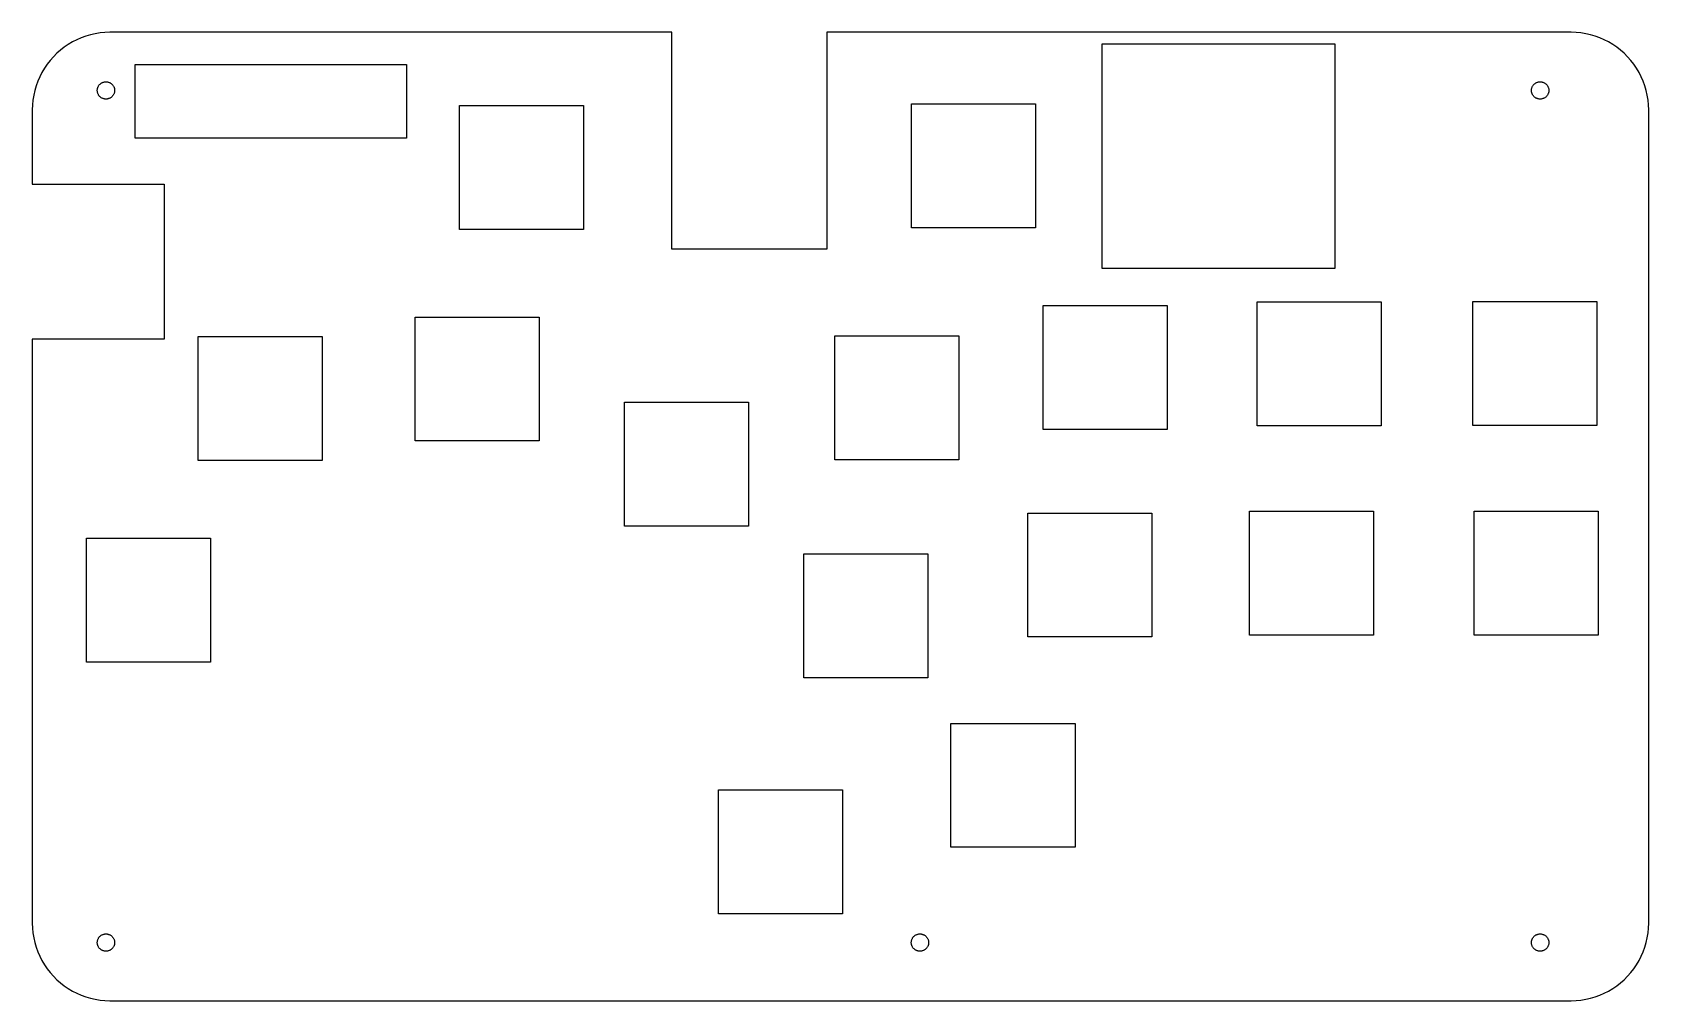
# Model space of a CAD drawing. Header units: metres. Extents: x 0 to 208, y 0 to 125.
import ezdxf

# ---------------------------------------------------------------- set-up
doc = ezdxf.new("R2010")
doc.units = ezdxf.units.M

msp = doc.modelspace()

# ---------------------------------------------------------------- linework, layer by layer
for p, q in [((4.12215, 123.09), (3.62576, 122.705)), ((4.64174, 123.443), (4.12215, 123.09)), ((5.18246, 123.763), (4.64174, 123.443)), ((5.7422, 124.048), (5.18246, 123.763)), ((6.31876, 124.298), (5.7422, 124.048)), ((6.90984, 124.511), (6.31876, 124.298)), ((7.51311, 124.686), (6.90984, 124.511)), ((8.12619, 124.823), (7.51311, 124.686)), ((8.74667, 124.921), (8.12619, 124.823)), ((9.3721, 124.98), (8.74667, 124.921)), ((10, 125), (9.3721, 124.98)), ((82.5, 125), (10, 125)), ((82.5, 97), (82.5, 125)), ((198.5, 125), (102.5, 125)), ((102.5, 125), (102.5, 97)), ((138, 94.5), (138, 123.5)), ((138, 123.5), (168, 123.5)), ((168, 123.5), (168, 94.5)), ((199.128, 124.98), (198.5, 125)), ((199.753, 124.921), (199.128, 124.98)), ((200.374, 124.823), (199.753, 124.921)), ((200.987, 124.686), (200.374, 124.823)), ((201.59, 124.511), (200.987, 124.686)), ((202.181, 124.298), (201.59, 124.511)), ((202.758, 124.048), (202.181, 124.298)), ((203.318, 123.763), (202.758, 124.048)), ((203.858, 123.443), (203.318, 123.763)), ((204.378, 123.09), (203.858, 123.443)), ((204.874, 122.705), (204.378, 123.09)), ((2.29486, 121.374), (1.90984, 120.878)), ((2.71031, 121.845), (2.29486, 121.374)), ((3.15453, 122.29), (2.71031, 121.845)), ((3.62576, 122.705), (3.15453, 122.29)), ((205.345, 122.29), (204.874, 122.705)), ((205.79, 121.845), (205.345, 122.29)), ((206.205, 121.374), (205.79, 121.845)), ((206.59, 120.878), (206.205, 121.374)), ((0.95174, 119.258), (0.70224, 118.681)), ((1.23694, 119.818), (0.95174, 119.258)), ((1.55672, 120.358), (1.23694, 119.818)), ((1.90984, 120.878), (1.55672, 120.358)), ((13.25, 111.35), (13.25, 120.85)), ((13.25, 120.85), (48.25, 120.85)), ((48.25, 120.85), (48.25, 111.35)), ((206.943, 120.358), (206.59, 120.878)), ((207.263, 119.818), (206.943, 120.358)), ((207.548, 119.258), (207.263, 119.818)), ((207.798, 118.681), (207.548, 119.258)), ((0.17712, 116.874), (0.07886, 116.253)), ((0.31416, 117.487), (0.17712, 116.874)), ((0.48944, 118.09), (0.31416, 117.487)), ((0.70224, 118.681), (0.48944, 118.09)), ((8.37999, 117.5), (8.3822, 117.57)), ((8.3822, 117.43), (8.37999, 117.5)), ((8.3822, 117.57), (8.38882, 117.64)), ((8.38882, 117.36), (8.3822, 117.43)), ((8.38882, 117.64), (8.39983, 117.71)), ((8.39983, 117.29), (8.38882, 117.36)), ((8.39983, 117.71), (8.41518, 117.779)), ((8.41518, 117.221), (8.39983, 117.29)), ((8.41518, 117.779), (8.43481, 117.846)), ((8.43481, 117.154), (8.41518, 117.221)), ((8.43481, 117.846), (8.45865, 117.912)), ((8.45865, 117.088), (8.43481, 117.154)), ((8.45865, 117.912), (8.48659, 117.977)), ((8.48659, 117.023), (8.45865, 117.088)), ((8.48659, 117.977), (8.51852, 118.04)), ((8.51852, 116.96), (8.48659, 117.023)), ((8.51852, 118.04), (8.55435, 118.1)), ((8.55435, 116.9), (8.51852, 116.96)), ((8.55435, 118.1), (8.59389, 118.158)), ((8.59389, 116.842), (8.55435, 116.9)), ((8.59389, 118.158), (8.63702, 118.214)), ((8.63702, 116.786), (8.59389, 116.842)), ((8.63702, 118.214), (8.68355, 118.267)), ((8.68355, 116.733), (8.63702, 116.786)), ((8.68355, 118.267), (8.73331, 118.316)), ((8.73331, 118.316), (8.78607, 118.363)), ((8.78607, 118.363), (8.84167, 118.406)), ((8.84167, 118.406), (8.89987, 118.446)), ((8.89987, 118.446), (8.96043, 118.481)), ((8.96043, 118.481), (9.02312, 118.513)), ((9.02312, 118.513), (9.08769, 118.541)), ((9.08769, 118.541), (9.1539, 118.565)), ((9.1539, 118.565), (9.22147, 118.585)), ((9.22147, 118.585), (9.29013, 118.6)), ((9.29013, 118.6), (9.35962, 118.611)), ((9.35962, 118.611), (9.42967, 118.618)), ((9.42967, 118.618), (9.5, 118.62)), ((9.5, 118.62), (9.57031, 118.618)), ((9.57031, 118.618), (9.64037, 118.611)), ((9.64037, 118.611), (9.70985, 118.6)), ((9.70985, 118.6), (9.77852, 118.585)), ((9.77852, 118.585), (9.84608, 118.565)), ((9.84608, 118.565), (9.91229, 118.541)), ((9.91229, 118.541), (9.97687, 118.513)), ((9.97687, 118.513), (10.0396, 118.481)), ((10.0396, 118.481), (10.1001, 118.446)), ((10.1001, 118.446), (10.1583, 118.406)), ((10.1583, 118.406), (10.2139, 118.363)), ((10.2139, 118.363), (10.2667, 118.316)), ((10.2667, 118.316), (10.3164, 118.267)), ((10.3164, 118.267), (10.363, 118.214)), ((10.363, 116.786), (10.3164, 116.733)), ((10.363, 118.214), (10.4061, 118.158)), ((10.4061, 116.842), (10.363, 116.786)), ((10.4061, 118.158), (10.4456, 118.1)), ((10.4456, 116.9), (10.4061, 116.842)), ((10.4456, 118.1), (10.4815, 118.04)), ((10.4815, 116.96), (10.4456, 116.9)), ((10.4815, 118.04), (10.5134, 117.977)), ((10.5134, 117.023), (10.4815, 116.96)), ((10.5134, 117.977), (10.5413, 117.912)), ((10.5413, 117.088), (10.5134, 117.023)), ((10.5413, 117.912), (10.5652, 117.846)), ((10.5652, 117.154), (10.5413, 117.088)), ((10.5652, 117.846), (10.5848, 117.779)), ((10.5848, 117.221), (10.5652, 117.154)), ((10.5848, 117.779), (10.6002, 117.71)), ((10.6002, 117.29), (10.5848, 117.221)), ((10.6002, 117.71), (10.6112, 117.64)), ((10.6112, 117.36), (10.6002, 117.29)), ((10.6112, 117.64), (10.6178, 117.57)), ((10.6178, 117.43), (10.6112, 117.36)), ((10.6178, 117.57), (10.62, 117.5)), ((10.62, 117.5), (10.6178, 117.43)), ((193.38, 117.5), (193.382, 117.57)), ((193.382, 117.43), (193.38, 117.5)), ((193.382, 117.57), (193.389, 117.64)), ((193.389, 117.36), (193.382, 117.43)), ((193.389, 117.64), (193.4, 117.71)), ((193.4, 117.29), (193.389, 117.36)), ((193.4, 117.71), (193.415, 117.779)), ((193.415, 117.221), (193.4, 117.29)), ((193.415, 117.779), (193.435, 117.846)), ((193.435, 117.154), (193.415, 117.221)), ((193.435, 117.846), (193.459, 117.912)), ((193.459, 117.088), (193.435, 117.154)), ((193.459, 117.912), (193.487, 117.977)), ((193.487, 117.023), (193.459, 117.088)), ((193.487, 117.977), (193.519, 118.04)), ((193.519, 116.96), (193.487, 117.023)), ((193.519, 118.04), (193.554, 118.1)), ((193.554, 116.9), (193.519, 116.96)), ((193.554, 118.1), (193.594, 118.158)), ((193.594, 116.842), (193.554, 116.9)), ((193.594, 118.158), (193.637, 118.214)), ((193.637, 116.786), (193.594, 116.842)), ((193.637, 118.214), (193.684, 118.267)), ((193.684, 116.733), (193.637, 116.786)), ((193.684, 118.267), (193.733, 118.316)), ((193.733, 118.316), (193.786, 118.363)), ((193.786, 118.363), (193.842, 118.406)), ((193.842, 118.406), (193.9, 118.446)), ((193.9, 118.446), (193.96, 118.481)), ((193.96, 118.481), (194.023, 118.513)), ((194.023, 118.513), (194.088, 118.541)), ((194.088, 118.541), (194.154, 118.565)), ((194.154, 118.565), (194.221, 118.585)), ((194.221, 118.585), (194.29, 118.6)), ((194.29, 118.6), (194.36, 118.611)), ((194.36, 118.611), (194.43, 118.618)), ((194.43, 118.618), (194.5, 118.62)), ((194.5, 118.62), (194.57, 118.618)), ((194.57, 118.618), (194.64, 118.611)), ((194.64, 118.611), (194.71, 118.6)), ((194.71, 118.6), (194.779, 118.585)), ((194.779, 118.585), (194.846, 118.565)), ((194.846, 118.565), (194.912, 118.541)), ((194.912, 118.541), (194.977, 118.513)), ((194.977, 118.513), (195.04, 118.481)), ((195.04, 118.481), (195.1, 118.446)), ((195.1, 118.446), (195.158, 118.406)), ((195.158, 118.406), (195.214, 118.363)), ((195.214, 118.363), (195.267, 118.316)), ((195.267, 118.316), (195.316, 118.267)), ((195.316, 118.267), (195.363, 118.214)), ((195.363, 116.786), (195.316, 116.733)), ((195.363, 118.214), (195.406, 118.158)), ((195.406, 116.842), (195.363, 116.786)), ((195.406, 118.158), (195.446, 118.1)), ((195.446, 116.9), (195.406, 116.842)), ((195.446, 118.1), (195.481, 118.04)), ((195.481, 116.96), (195.446, 116.9)), ((195.481, 118.04), (195.513, 117.977)), ((195.513, 117.023), (195.481, 116.96)), ((195.513, 117.977), (195.541, 117.912)), ((195.541, 117.088), (195.513, 117.023)), ((195.541, 117.912), (195.565, 117.846)), ((195.565, 117.154), (195.541, 117.088)), ((195.565, 117.846), (195.585, 117.779)), ((195.585, 117.221), (195.565, 117.154)), ((195.585, 117.779), (195.6, 117.71)), ((195.6, 117.29), (195.585, 117.221)), ((195.6, 117.71), (195.611, 117.64)), ((195.611, 117.36), (195.6, 117.29)), ((195.611, 117.64), (195.618, 117.57)), ((195.618, 117.43), (195.611, 117.36)), ((195.618, 117.57), (195.62, 117.5)), ((195.62, 117.5), (195.618, 117.43)), ((208.011, 118.09), (207.798, 118.681)), ((208.186, 117.487), (208.011, 118.09)), ((208.323, 116.874), (208.186, 117.487)), ((208.421, 116.253), (208.323, 116.874)), ((0.01973, 115.628), (0, 115)), ((0, 115), (0, 105.4)), ((0.07886, 116.253), (0.01973, 115.628)), ((8.73331, 116.684), (8.68355, 116.733)), ((8.78607, 116.637), (8.73331, 116.684)), ((8.84167, 116.594), (8.78607, 116.637)), ((8.89987, 116.554), (8.84167, 116.594)), ((8.96043, 116.519), (8.89987, 116.554)), ((9.02312, 116.487), (8.96043, 116.519)), ((9.08769, 116.459), (9.02312, 116.487)), ((9.1539, 116.435), (9.08769, 116.459)), ((9.22147, 116.415), (9.1539, 116.435)), ((9.29013, 116.4), (9.22147, 116.415)), ((9.35962, 116.389), (9.29013, 116.4)), ((9.42967, 116.382), (9.35962, 116.389)), ((9.5, 116.38), (9.42967, 116.382)), ((9.57031, 116.382), (9.5, 116.38)), ((9.64037, 116.389), (9.57031, 116.382)), ((9.70985, 116.4), (9.64037, 116.389)), ((9.77852, 116.415), (9.70985, 116.4)), ((9.84608, 116.435), (9.77852, 116.415)), ((9.91229, 116.459), (9.84608, 116.435)), ((9.97687, 116.487), (9.91229, 116.459)), ((10.0396, 116.519), (9.97687, 116.487)), ((10.1001, 116.554), (10.0396, 116.519)), ((10.1583, 116.594), (10.1001, 116.554)), ((10.2139, 116.637), (10.1583, 116.594)), ((10.2667, 116.684), (10.2139, 116.637)), ((10.3164, 116.733), (10.2667, 116.684)), ((55.1, 99.55), (55.1, 115.55)), ((55.1, 115.55), (71.1, 115.55)), ((71.1, 115.55), (71.1, 99.55)), ((113.4, 99.75), (113.4, 115.75)), ((113.4, 115.75), (129.4, 115.75)), ((129.4, 115.75), (129.4, 99.75)), ((193.733, 116.684), (193.684, 116.733)), ((193.786, 116.637), (193.733, 116.684)), ((193.842, 116.594), (193.786, 116.637)), ((193.9, 116.554), (193.842, 116.594)), ((193.96, 116.519), (193.9, 116.554)), ((194.023, 116.487), (193.96, 116.519)), ((194.088, 116.459), (194.023, 116.487)), ((194.154, 116.435), (194.088, 116.459)), ((194.221, 116.415), (194.154, 116.435)), ((194.29, 116.4), (194.221, 116.415)), ((194.36, 116.389), (194.29, 116.4)), ((194.43, 116.382), (194.36, 116.389)), ((194.5, 116.38), (194.43, 116.382)), ((194.57, 116.382), (194.5, 116.38)), ((194.64, 116.389), (194.57, 116.382)), ((194.71, 116.4), (194.64, 116.389)), ((194.779, 116.415), (194.71, 116.4)), ((194.846, 116.435), (194.779, 116.415)), ((194.912, 116.459), (194.846, 116.435)), ((194.977, 116.487), (194.912, 116.459)), ((195.04, 116.519), (194.977, 116.487)), ((195.1, 116.554), (195.04, 116.519)), ((195.158, 116.594), (195.1, 116.554)), ((195.214, 116.637), (195.158, 116.594)), ((195.267, 116.684), (195.214, 116.637)), ((195.316, 116.733), (195.267, 116.684)), ((208.48, 115.628), (208.421, 116.253)), ((208.5, 115), (208.48, 115.628)), ((208.5, 10), (208.5, 115)), ((48.25, 111.35), (13.25, 111.35)), ((0, 105.4), (17, 105.4)), ((17, 105.4), (17, 85.4)), ((71.1, 99.55), (55.1, 99.55)), ((129.4, 99.75), (113.4, 99.75)), ((102.5, 97), (82.5, 97)), ((168, 94.5), (138, 94.5)), ((130.4, 73.75), (130.4, 89.75)), ((130.4, 89.75), (146.4, 89.75)), ((146.4, 89.75), (146.4, 73.75)), ((158, 74.2), (158, 90.2)), ((158, 90.2), (174, 90.2)), ((174, 90.2), (174, 74.2)), ((185.8, 74.25), (185.8, 90.25)), ((185.8, 90.25), (201.8, 90.25)), ((201.8, 90.25), (201.8, 74.25)), ((49.4, 72.25), (49.4, 88.25)), ((49.4, 88.25), (65.4, 88.25)), ((65.4, 88.25), (65.4, 72.25)), ((21.4, 69.75), (21.4, 85.75)), ((21.4, 85.75), (37.4, 85.75)), ((37.4, 85.75), (37.4, 69.75)), ((103.5, 69.8), (103.5, 85.8)), ((103.5, 85.8), (119.5, 85.8)), ((119.5, 85.8), (119.5, 69.8)), ((17, 85.4), (0, 85.4)), ((0, 85.4), (0, 10)), ((76.4, 61.25), (76.4, 77.25)), ((76.4, 77.25), (92.4, 77.25)), ((92.4, 77.25), (92.4, 61.25)), ((146.4, 73.75), (130.4, 73.75)), ((174, 74.2), (158, 74.2)), ((201.8, 74.25), (185.8, 74.25)), ((65.4, 72.25), (49.4, 72.25)), ((37.4, 69.75), (21.4, 69.75)), ((119.5, 69.8), (103.5, 69.8)), ((128.4, 46.95), (128.4, 62.95)), ((128.4, 62.95), (144.4, 62.95)), ((144.4, 62.95), (144.4, 46.95)), ((157, 47.2), (157, 63.2)), ((157, 63.2), (173, 63.2)), ((173, 63.2), (173, 47.2)), ((186, 47.2), (186, 63.2)), ((186, 63.2), (202, 63.2)), ((202, 63.2), (202, 47.2)), ((92.4, 61.25), (76.4, 61.25)), ((7, 43.7), (7, 59.7)), ((7, 59.7), (23, 59.7)), ((23, 59.7), (23, 43.7)), ((99.5, 41.685), (99.5, 57.685)), ((99.5, 57.685), (115.5, 57.685)), ((115.5, 57.685), (115.5, 41.685)), ((144.4, 46.95), (128.4, 46.95)), ((173, 47.2), (157, 47.2)), ((202, 47.2), (186, 47.2)), ((23, 43.7), (7, 43.7)), ((115.5, 41.685), (99.5, 41.685)), ((118.5, 19.8), (118.5, 35.8)), ((118.5, 35.8), (134.5, 35.8)), ((134.5, 35.8), (134.5, 19.8)), ((88.5, 11.2), (88.5, 27.2)), ((88.5, 27.2), (104.5, 27.2)), ((104.5, 27.2), (104.5, 11.2)), ((134.5, 19.8), (118.5, 19.8)), ((104.5, 11.2), (88.5, 11.2)), ((0, 10), (0.01973, 9.3721)), ((0.01973, 9.3721), (0.07886, 8.74667)), ((0.07886, 8.74667), (0.17712, 8.12619)), ((8.73331, 8.31644), (8.78607, 8.36296)), ((8.78607, 8.36296), (8.84167, 8.4061)), ((8.84167, 8.4061), (8.89987, 8.44563)), ((8.89987, 8.44563), (8.96043, 8.48146)), ((8.96043, 8.48146), (9.02312, 8.5134)), ((9.02312, 8.5134), (9.08769, 8.54134)), ((9.08769, 8.54134), (9.1539, 8.56517)), ((9.1539, 8.56517), (9.22147, 8.58481)), ((9.22147, 8.58481), (9.29013, 8.60016)), ((9.29013, 8.60016), (9.35962, 8.61116)), ((9.35962, 8.61116), (9.42967, 8.61778)), ((9.42967, 8.61778), (9.5, 8.62)), ((9.5, 8.62), (9.57031, 8.61778)), ((9.57031, 8.61778), (9.64037, 8.61116)), ((9.64037, 8.61116), (9.70985, 8.60016)), ((9.70985, 8.60016), (9.77852, 8.58481)), ((9.77852, 8.58481), (9.84608, 8.56517)), ((9.84608, 8.56517), (9.91229, 8.54134)), ((9.91229, 8.54134), (9.97687, 8.5134)), ((9.97687, 8.5134), (10.0396, 8.48146)), ((10.0396, 8.48146), (10.1001, 8.44563)), ((10.1001, 8.44563), (10.1583, 8.4061)), ((10.1583, 8.4061), (10.2139, 8.36296)), ((10.2139, 8.36296), (10.2667, 8.31644)), ((113.733, 8.31644), (113.786, 8.36296)), ((113.786, 8.36296), (113.842, 8.4061)), ((113.842, 8.4061), (113.9, 8.44563)), ((113.9, 8.44563), (113.96, 8.48146)), ((113.96, 8.48146), (114.023, 8.5134)), ((114.023, 8.5134), (114.088, 8.54134)), ((114.088, 8.54134), (114.154, 8.56517)), ((114.154, 8.56517), (114.221, 8.58481)), ((114.221, 8.58481), (114.29, 8.60016)), ((114.29, 8.60016), (114.36, 8.61116)), ((114.36, 8.61116), (114.43, 8.61778)), ((114.43, 8.61778), (114.5, 8.62)), ((114.5, 8.62), (114.57, 8.61778)), ((114.57, 8.61778), (114.64, 8.61116)), ((114.64, 8.61116), (114.71, 8.60016)), ((114.71, 8.60016), (114.779, 8.58481)), ((114.779, 8.58481), (114.846, 8.56517)), ((114.846, 8.56517), (114.912, 8.54134)), ((114.912, 8.54134), (114.977, 8.5134)), ((114.977, 8.5134), (115.04, 8.48146)), ((115.04, 8.48146), (115.1, 8.44563)), ((115.1, 8.44563), (115.158, 8.4061)), ((115.158, 8.4061), (115.214, 8.36296)), ((115.214, 8.36296), (115.267, 8.31644)), ((193.733, 8.31644), (193.786, 8.36296)), ((193.786, 8.36296), (193.842, 8.4061)), ((193.842, 8.4061), (193.9, 8.44563)), ((193.9, 8.44563), (193.96, 8.48146)), ((193.96, 8.48146), (194.023, 8.5134)), ((194.023, 8.5134), (194.088, 8.54134)), ((194.088, 8.54134), (194.154, 8.56517)), ((194.154, 8.56517), (194.221, 8.58481)), ((194.221, 8.58481), (194.29, 8.60016)), ((194.29, 8.60016), (194.36, 8.61116)), ((194.36, 8.61116), (194.43, 8.61778)), ((194.43, 8.61778), (194.5, 8.62)), ((194.5, 8.62), (194.57, 8.61778)), ((194.57, 8.61778), (194.64, 8.61116)), ((194.64, 8.61116), (194.71, 8.60016)), ((194.71, 8.60016), (194.779, 8.58481)), ((194.779, 8.58481), (194.846, 8.56517)), ((194.846, 8.56517), (194.912, 8.54134)), ((194.912, 8.54134), (194.977, 8.5134)), ((194.977, 8.5134), (195.04, 8.48146)), ((195.04, 8.48146), (195.1, 8.44563)), ((195.1, 8.44563), (195.158, 8.4061)), ((195.158, 8.4061), (195.214, 8.36296)), ((195.214, 8.36296), (195.267, 8.31644)), ((208.323, 8.12619), (208.421, 8.74667)), ((208.421, 8.74667), (208.48, 9.3721)), ((208.48, 9.3721), (208.5, 10)), ((0.17712, 8.12619), (0.31416, 7.51311)), ((0.31416, 7.51311), (0.48944, 6.90984)), ((0.48944, 6.90984), (0.70224, 6.31876)), ((0.70224, 6.31876), (0.95174, 5.7422)), ((8.37999, 7.5), (8.3822, 7.57031)), ((8.3822, 7.42967), (8.37999, 7.5)), ((8.3822, 7.57031), (8.38882, 7.64037)), ((8.38882, 7.35962), (8.3822, 7.42967)), ((8.38882, 7.64037), (8.39983, 7.70985)), ((8.39983, 7.29013), (8.38882, 7.35962)), ((8.39983, 7.70985), (8.41518, 7.77852)), ((8.41518, 7.22147), (8.39983, 7.29013)), ((8.41518, 7.77852), (8.43481, 7.84608)), ((8.43481, 7.1539), (8.41518, 7.22147)), ((8.43481, 7.84608), (8.45865, 7.91229)), ((8.45865, 7.08769), (8.43481, 7.1539)), ((8.45865, 7.91229), (8.48659, 7.97687)), ((8.48659, 7.02312), (8.45865, 7.08769)), ((8.48659, 7.97687), (8.51852, 8.03955)), ((8.51852, 6.96043), (8.48659, 7.02312)), ((8.51852, 8.03955), (8.55435, 8.10011)), ((8.55435, 6.89987), (8.51852, 6.96043)), ((8.55435, 8.10011), (8.59389, 8.15831)), ((8.59389, 6.84167), (8.55435, 6.89987)), ((8.59389, 8.15831), (8.63702, 8.21391)), ((8.63702, 6.78607), (8.59389, 6.84167)), ((8.63702, 8.21391), (8.68355, 8.26668)), ((8.68355, 6.73331), (8.63702, 6.78607)), ((8.68355, 8.26668), (8.73331, 8.31644)), ((8.73331, 6.68355), (8.68355, 6.73331)), ((8.78607, 6.63702), (8.73331, 6.68355)), ((8.84167, 6.59389), (8.78607, 6.63702)), ((8.89987, 6.55435), (8.84167, 6.59389)), ((8.96043, 6.51852), (8.89987, 6.55435)), ((9.02312, 6.48659), (8.96043, 6.51852)), ((9.08769, 6.45865), (9.02312, 6.48659)), ((9.1539, 6.43481), (9.08769, 6.45865)), ((9.22147, 6.41518), (9.1539, 6.43481)), ((9.29013, 6.39983), (9.22147, 6.41518)), ((9.35962, 6.38882), (9.29013, 6.39983)), ((9.42967, 6.3822), (9.35962, 6.38882)), ((9.5, 6.37999), (9.42967, 6.3822)), ((9.57031, 6.3822), (9.5, 6.37999)), ((9.64037, 6.38882), (9.57031, 6.3822)), ((9.70985, 6.39983), (9.64037, 6.38882)), ((9.77852, 6.41518), (9.70985, 6.39983)), ((9.84608, 6.43481), (9.77852, 6.41518)), ((9.91229, 6.45865), (9.84608, 6.43481)), ((9.97687, 6.48659), (9.91229, 6.45865)), ((10.0396, 6.51852), (9.97687, 6.48659)), ((10.1001, 6.55435), (10.0396, 6.51852)), ((10.1583, 6.59389), (10.1001, 6.55435)), ((10.2139, 6.63702), (10.1583, 6.59389)), ((10.2667, 6.68355), (10.2139, 6.63702)), ((10.2667, 8.31644), (10.3164, 8.26668)), ((10.3164, 6.73331), (10.2667, 6.68355)), ((10.3164, 8.26668), (10.363, 8.21391)), ((10.363, 6.78607), (10.3164, 6.73331)), ((10.363, 8.21391), (10.4061, 8.15831)), ((10.4061, 6.84167), (10.363, 6.78607)), ((10.4061, 8.15831), (10.4456, 8.10011)), ((10.4456, 6.89987), (10.4061, 6.84167)), ((10.4456, 8.10011), (10.4815, 8.03955)), ((10.4815, 6.96043), (10.4456, 6.89987)), ((10.4815, 8.03955), (10.5134, 7.97687)), ((10.5134, 7.02312), (10.4815, 6.96043)), ((10.5134, 7.97687), (10.5413, 7.91229)), ((10.5413, 7.08769), (10.5134, 7.02312)), ((10.5413, 7.91229), (10.5652, 7.84608)), ((10.5652, 7.1539), (10.5413, 7.08769)), ((10.5652, 7.84608), (10.5848, 7.77852)), ((10.5848, 7.22147), (10.5652, 7.1539)), ((10.5848, 7.77852), (10.6002, 7.70985)), ((10.6002, 7.29013), (10.5848, 7.22147)), ((10.6002, 7.70985), (10.6112, 7.64037)), ((10.6112, 7.35962), (10.6002, 7.29013)), ((10.6112, 7.64037), (10.6178, 7.57031)), ((10.6178, 7.42967), (10.6112, 7.35962)), ((10.6178, 7.57031), (10.62, 7.5)), ((10.62, 7.5), (10.6178, 7.42967)), ((113.38, 7.5), (113.382, 7.57031)), ((113.382, 7.42967), (113.38, 7.5)), ((113.382, 7.57031), (113.389, 7.64037)), ((113.389, 7.35962), (113.382, 7.42967)), ((113.389, 7.64037), (113.4, 7.70985)), ((113.4, 7.29013), (113.389, 7.35962)), ((113.4, 7.70985), (113.415, 7.77852)), ((113.415, 7.22147), (113.4, 7.29013)), ((113.415, 7.77852), (113.435, 7.84608)), ((113.435, 7.1539), (113.415, 7.22147)), ((113.435, 7.84608), (113.459, 7.91229)), ((113.459, 7.08769), (113.435, 7.1539)), ((113.459, 7.91229), (113.487, 7.97687)), ((113.487, 7.02312), (113.459, 7.08769)), ((113.487, 7.97687), (113.519, 8.03955)), ((113.519, 6.96043), (113.487, 7.02312)), ((113.519, 8.03955), (113.554, 8.10011)), ((113.554, 6.89987), (113.519, 6.96043)), ((113.554, 8.10011), (113.594, 8.15831)), ((113.594, 6.84167), (113.554, 6.89987)), ((113.594, 8.15831), (113.637, 8.21391)), ((113.637, 6.78607), (113.594, 6.84167)), ((113.637, 8.21391), (113.684, 8.26668)), ((113.684, 6.73331), (113.637, 6.78607)), ((113.684, 8.26668), (113.733, 8.31644)), ((113.733, 6.68355), (113.684, 6.73331)), ((113.786, 6.63702), (113.733, 6.68355)), ((113.842, 6.59389), (113.786, 6.63702)), ((113.9, 6.55435), (113.842, 6.59389)), ((113.96, 6.51852), (113.9, 6.55435)), ((114.023, 6.48659), (113.96, 6.51852)), ((114.088, 6.45865), (114.023, 6.48659)), ((114.154, 6.43481), (114.088, 6.45865)), ((114.221, 6.41518), (114.154, 6.43481)), ((114.29, 6.39983), (114.221, 6.41518)), ((114.36, 6.38882), (114.29, 6.39983)), ((114.43, 6.3822), (114.36, 6.38882)), ((114.5, 6.37999), (114.43, 6.3822)), ((114.57, 6.3822), (114.5, 6.37999)), ((114.64, 6.38882), (114.57, 6.3822)), ((114.71, 6.39983), (114.64, 6.38882)), ((114.779, 6.41518), (114.71, 6.39983)), ((114.846, 6.43481), (114.779, 6.41518)), ((114.912, 6.45865), (114.846, 6.43481)), ((114.977, 6.48659), (114.912, 6.45865)), ((115.04, 6.51852), (114.977, 6.48659)), ((115.1, 6.55435), (115.04, 6.51852)), ((115.158, 6.59389), (115.1, 6.55435)), ((115.214, 6.63702), (115.158, 6.59389)), ((115.267, 6.68355), (115.214, 6.63702)), ((115.267, 8.31644), (115.316, 8.26668)), ((115.316, 6.73331), (115.267, 6.68355)), ((115.316, 8.26668), (115.363, 8.21391)), ((115.363, 6.78607), (115.316, 6.73331)), ((115.363, 8.21391), (115.406, 8.15831)), ((115.406, 6.84167), (115.363, 6.78607)), ((115.406, 8.15831), (115.446, 8.10011)), ((115.446, 6.89987), (115.406, 6.84167)), ((115.446, 8.10011), (115.481, 8.03955)), ((115.481, 6.96043), (115.446, 6.89987)), ((115.481, 8.03955), (115.513, 7.97687)), ((115.513, 7.02312), (115.481, 6.96043)), ((115.513, 7.97687), (115.541, 7.91229)), ((115.541, 7.08769), (115.513, 7.02312)), ((115.541, 7.91229), (115.565, 7.84608)), ((115.565, 7.1539), (115.541, 7.08769)), ((115.565, 7.84608), (115.585, 7.77852)), ((115.585, 7.22147), (115.565, 7.1539)), ((115.585, 7.77852), (115.6, 7.70985)), ((115.6, 7.29013), (115.585, 7.22147)), ((115.6, 7.70985), (115.611, 7.64037)), ((115.611, 7.35962), (115.6, 7.29013)), ((115.611, 7.64037), (115.618, 7.57031)), ((115.618, 7.42967), (115.611, 7.35962)), ((115.618, 7.57031), (115.62, 7.5)), ((115.62, 7.5), (115.618, 7.42967)), ((193.38, 7.5), (193.382, 7.57031)), ((193.382, 7.42967), (193.38, 7.5)), ((193.382, 7.57031), (193.389, 7.64037)), ((193.389, 7.35962), (193.382, 7.42967)), ((193.389, 7.64037), (193.4, 7.70985)), ((193.4, 7.29013), (193.389, 7.35962)), ((193.4, 7.70985), (193.415, 7.77852)), ((193.415, 7.22147), (193.4, 7.29013)), ((193.415, 7.77852), (193.435, 7.84608)), ((193.435, 7.1539), (193.415, 7.22147)), ((193.435, 7.84608), (193.459, 7.91229)), ((193.459, 7.08769), (193.435, 7.1539)), ((193.459, 7.91229), (193.487, 7.97687)), ((193.487, 7.02312), (193.459, 7.08769)), ((193.487, 7.97687), (193.519, 8.03955)), ((193.519, 6.96043), (193.487, 7.02312)), ((193.519, 8.03955), (193.554, 8.10011)), ((193.554, 6.89987), (193.519, 6.96043)), ((193.554, 8.10011), (193.594, 8.15831)), ((193.594, 6.84167), (193.554, 6.89987)), ((193.594, 8.15831), (193.637, 8.21391)), ((193.637, 6.78607), (193.594, 6.84167)), ((193.637, 8.21391), (193.684, 8.26668)), ((193.684, 6.73331), (193.637, 6.78607)), ((193.684, 8.26668), (193.733, 8.31644)), ((193.733, 6.68355), (193.684, 6.73331)), ((193.786, 6.63702), (193.733, 6.68355)), ((193.842, 6.59389), (193.786, 6.63702)), ((193.9, 6.55435), (193.842, 6.59389)), ((193.96, 6.51852), (193.9, 6.55435)), ((194.023, 6.48659), (193.96, 6.51852)), ((194.088, 6.45865), (194.023, 6.48659)), ((194.154, 6.43481), (194.088, 6.45865)), ((194.221, 6.41518), (194.154, 6.43481)), ((194.29, 6.39983), (194.221, 6.41518)), ((194.36, 6.38882), (194.29, 6.39983)), ((194.43, 6.3822), (194.36, 6.38882)), ((194.5, 6.37999), (194.43, 6.3822)), ((194.57, 6.3822), (194.5, 6.37999)), ((194.64, 6.38882), (194.57, 6.3822)), ((194.71, 6.39983), (194.64, 6.38882)), ((194.779, 6.41518), (194.71, 6.39983)), ((194.846, 6.43481), (194.779, 6.41518)), ((194.912, 6.45865), (194.846, 6.43481)), ((194.977, 6.48659), (194.912, 6.45865)), ((195.04, 6.51852), (194.977, 6.48659)), ((195.1, 6.55435), (195.04, 6.51852)), ((195.158, 6.59389), (195.1, 6.55435)), ((195.214, 6.63702), (195.158, 6.59389)), ((195.267, 6.68355), (195.214, 6.63702)), ((195.267, 8.31644), (195.316, 8.26668)), ((195.316, 6.73331), (195.267, 6.68355)), ((195.316, 8.26668), (195.363, 8.21391)), ((195.363, 6.78607), (195.316, 6.73331)), ((195.363, 8.21391), (195.406, 8.15831)), ((195.406, 6.84167), (195.363, 6.78607)), ((195.406, 8.15831), (195.446, 8.10011)), ((195.446, 6.89987), (195.406, 6.84167)), ((195.446, 8.10011), (195.481, 8.03955)), ((195.481, 6.96043), (195.446, 6.89987)), ((195.481, 8.03955), (195.513, 7.97687)), ((195.513, 7.02312), (195.481, 6.96043)), ((195.513, 7.97687), (195.541, 7.91229)), ((195.541, 7.08769), (195.513, 7.02312)), ((195.541, 7.91229), (195.565, 7.84608)), ((195.565, 7.1539), (195.541, 7.08769)), ((195.565, 7.84608), (195.585, 7.77852)), ((195.585, 7.22147), (195.565, 7.1539)), ((195.585, 7.77852), (195.6, 7.70985)), ((195.6, 7.29013), (195.585, 7.22147)), ((195.6, 7.70985), (195.611, 7.64037)), ((195.611, 7.35962), (195.6, 7.29013)), ((195.611, 7.64037), (195.618, 7.57031)), ((195.618, 7.42967), (195.611, 7.35962)), ((195.618, 7.57031), (195.62, 7.5)), ((195.62, 7.5), (195.618, 7.42967)), ((207.548, 5.7422), (207.798, 6.31876)), ((207.798, 6.31876), (208.011, 6.90984)), ((208.011, 6.90984), (208.186, 7.51311)), ((208.186, 7.51311), (208.323, 8.12619)), ((0.95174, 5.7422), (1.23694, 5.18246)), ((1.23694, 5.18246), (1.55672, 4.64174)), ((1.55672, 4.64174), (1.90984, 4.12215)), ((206.59, 4.12215), (206.943, 4.64174)), ((206.943, 4.64174), (207.263, 5.18246)), ((207.263, 5.18246), (207.548, 5.7422)), ((1.90984, 4.12215), (2.29486, 3.62576)), ((2.29486, 3.62576), (2.71031, 3.15453)), ((2.71031, 3.15453), (3.15453, 2.71031)), ((3.15453, 2.71031), (3.62576, 2.29486)), ((3.62576, 2.29486), (4.12215, 1.90984)), ((204.378, 1.90984), (204.874, 2.29486)), ((204.874, 2.29486), (205.345, 2.71031)), ((205.345, 2.71031), (205.79, 3.15453)), ((205.79, 3.15453), (206.205, 3.62576)), ((206.205, 3.62576), (206.59, 4.12215)), ((4.12215, 1.90984), (4.64174, 1.55672)), ((4.64174, 1.55672), (5.18246, 1.23694)), ((5.18246, 1.23694), (5.7422, 0.95174)), ((5.7422, 0.95174), (6.31876, 0.70224)), ((6.31876, 0.70224), (6.90984, 0.48944)), ((6.90984, 0.48944), (7.51311, 0.31416)), ((7.51311, 0.31416), (8.12619, 0.17712)), ((8.12619, 0.17712), (8.74667, 0.07886)), ((8.74667, 0.07886), (9.3721, 0.01973)), ((9.3721, 0.01973), (10, 0)), ((10, 0), (198.5, 0)), ((198.5, 0), (199.128, 0.01973)), ((199.128, 0.01973), (199.753, 0.07886)), ((199.753, 0.07886), (200.374, 0.17712)), ((200.374, 0.17712), (200.987, 0.31416)), ((200.987, 0.31416), (201.59, 0.48944)), ((201.59, 0.48944), (202.181, 0.70224)), ((202.181, 0.70224), (202.758, 0.95174)), ((202.758, 0.95174), (203.318, 1.23694)), ((203.318, 1.23694), (203.858, 1.55672)), ((203.858, 1.55672), (204.378, 1.90984))]:
    msp.add_line(p, q)

doc.saveas('drawing.dxf')
